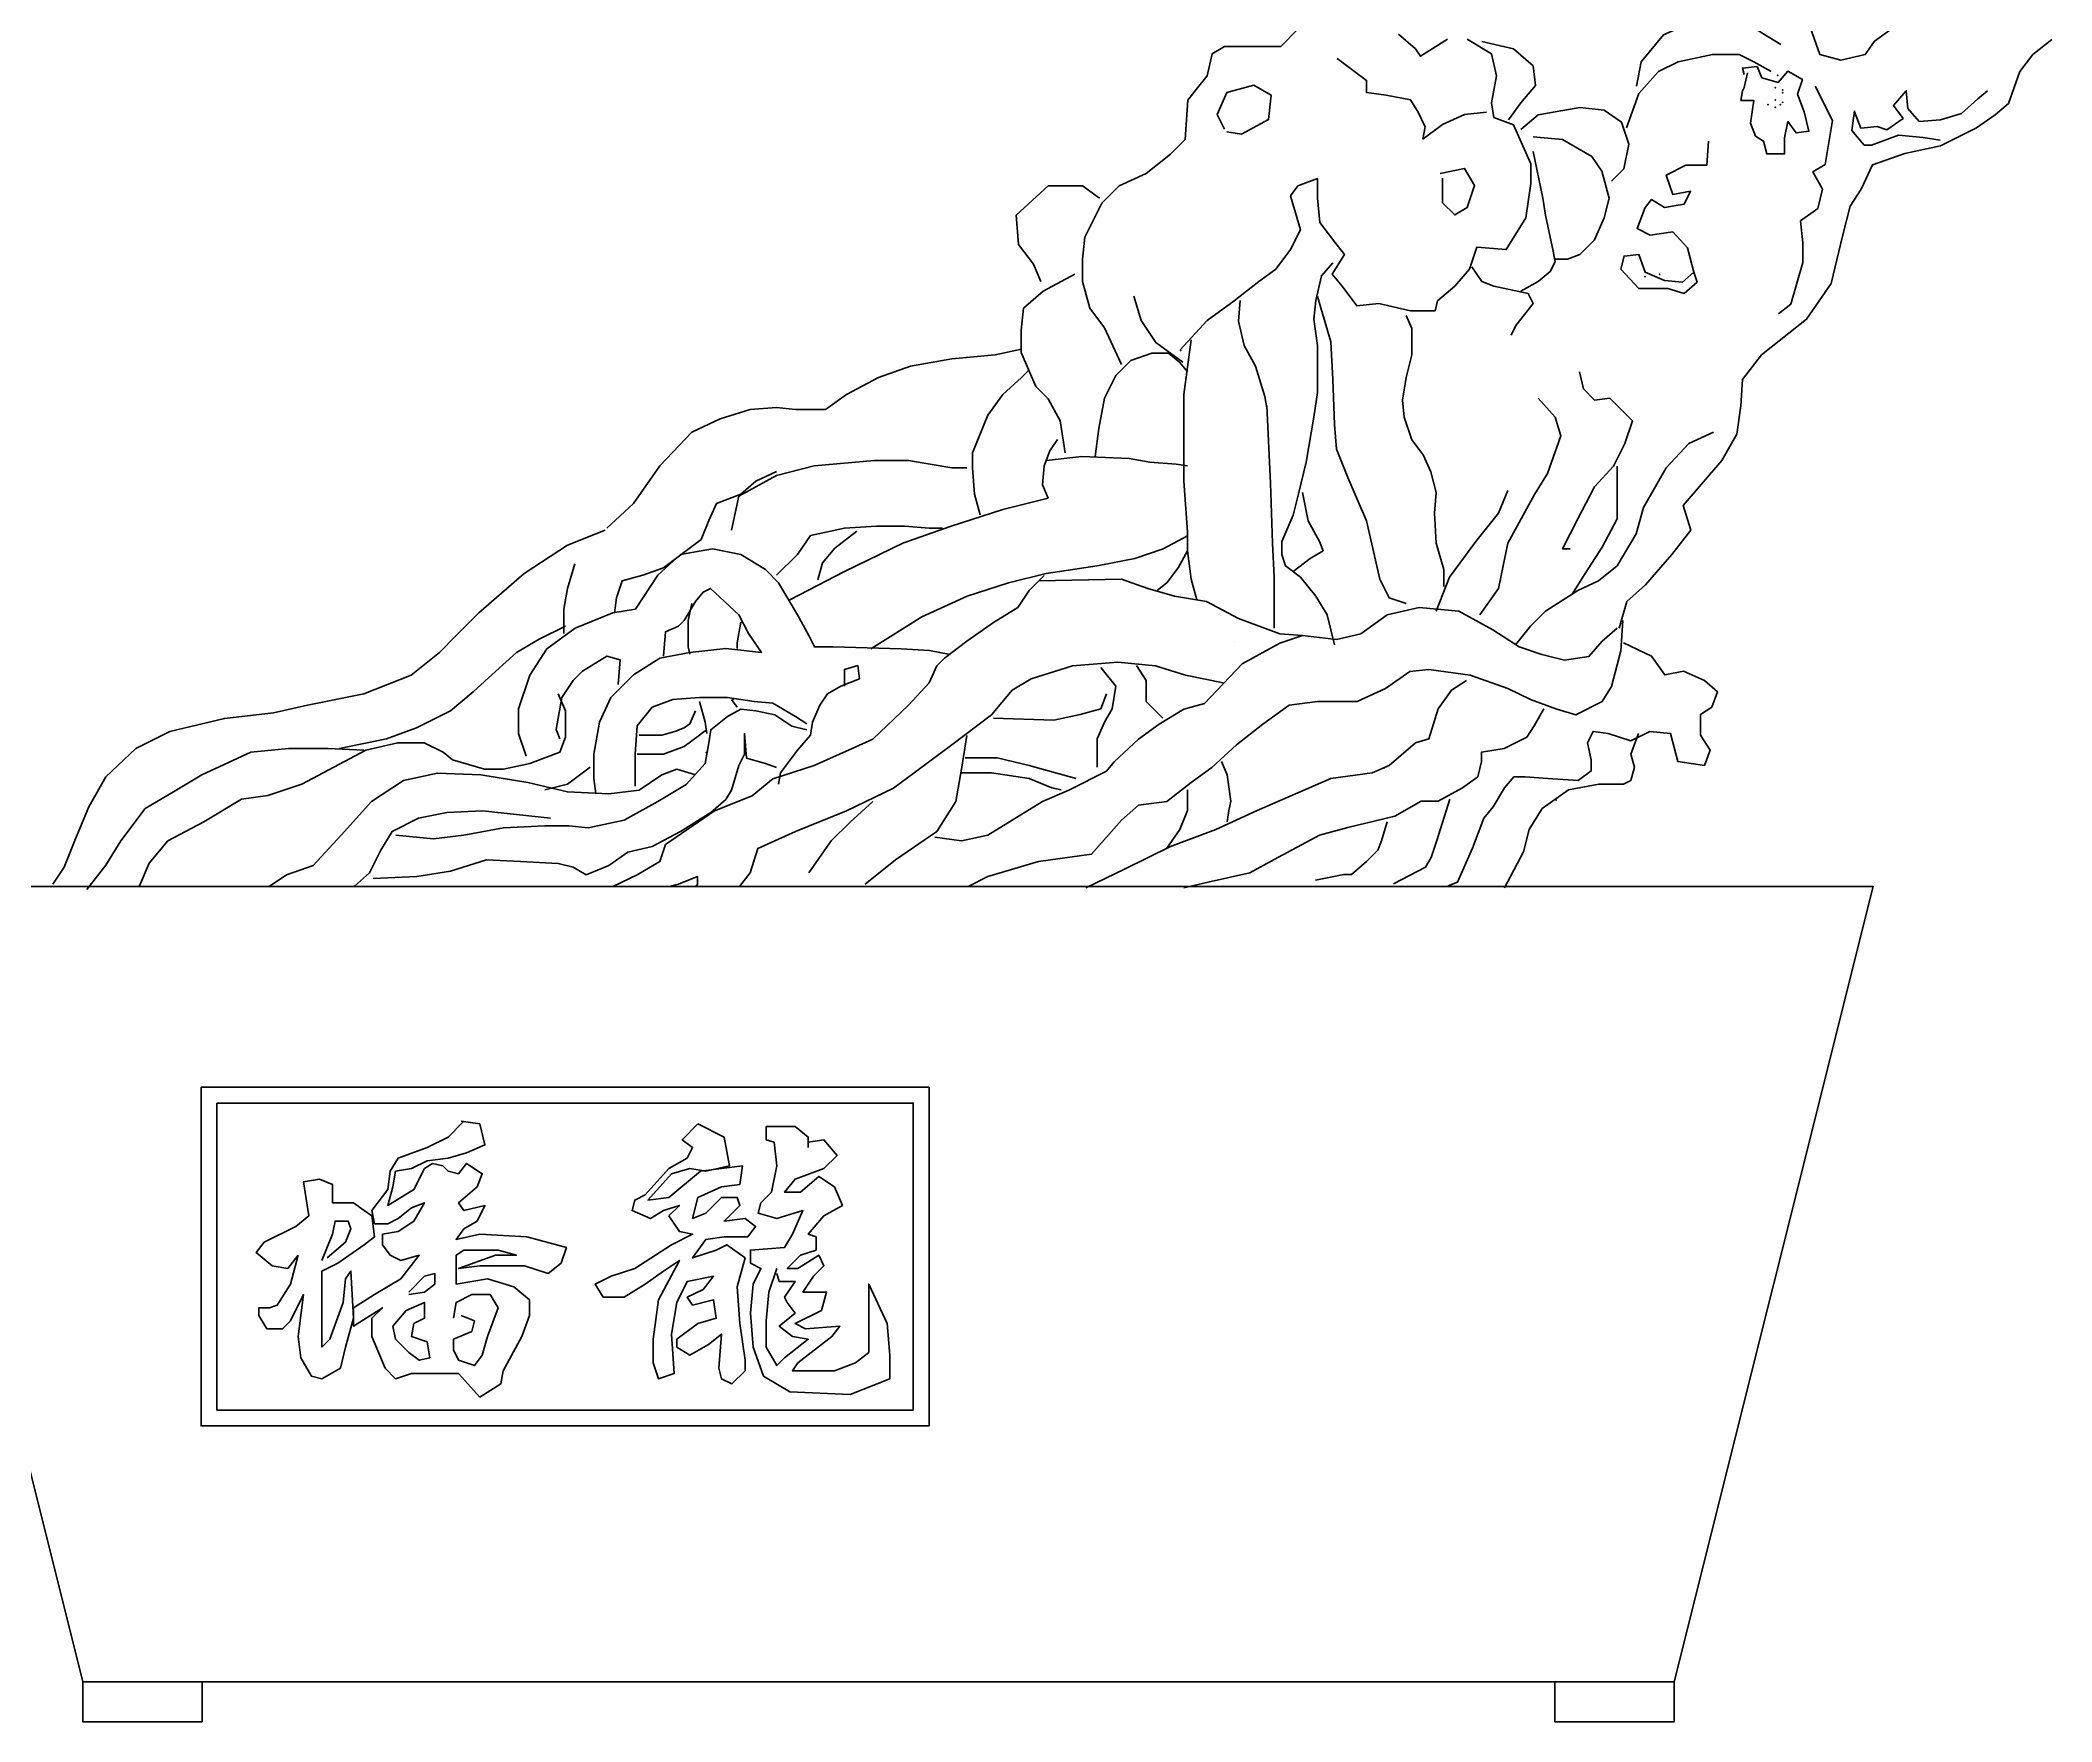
# Model space of a CAD drawing. Extents: x 898 to 1809, y 384 to 1198.
# Drawn here: x 1220.4 to 1698.2, y 383.6 to 783.1 of the extents above; entities that cross this region are included whole.
import ezdxf

# ---------------------------------------------------------------- set-up
doc = ezdxf.new("R2010")
doc.units = 0
doc.header["$LTSCALE"] = 0.9
doc.header["$MEASUREMENT"] = 0
doc.header["$PDSIZE"] = 15
doc.layers.get('0').update_dxf_attribs({"color": 3, "linetype": 'CONTINUOUS'})
for name, color, linetype in [('2', 2, 'CONTINUOUS'), ('3', 3, 'CONTINUOUS'), ('4', 4, 'CONTINUOUS'), ('PUB_TITLE', 4, 'CONTINUOUS')]:
    doc.layers.add(name, color=color, linetype=linetype)
doc.styles.add('163', font='SimSun.ttf', dxfattribs={"width": 0.99})

# ---------------------------------------------------------------- blocks, each defined once
blk = doc.blocks.new('建筑图签')
blk.add_hatch(color=1).paths.add_polyline_path([(17613, 265235, 1), (17464, 265235, 1)])
at = {"color": 7}
for p, q in [((14195, 267006), (24261, 267006)), ((14195, 262510), (14195, 267006)), ((24261, 262510), (14195, 262510)), ((14434, 266767), (24023, 266767)), ((14434, 262748), (14434, 266767)), ((24023, 262748), (14434, 262748)), ((14438, 264885), (24018, 264885)), ((24023, 266767), (24023, 262748)), ((24261, 267006), (24261, 262510))]:
    blk.add_line(p, q, dxfattribs=at)
at = {"color": 3, "style": '163'}
for s, height, p in [('中国建筑行业网络家园；因为专业，所以完美', 275.56, (15132, 264239)), ('=', 600, (16203, 265959)), ('编辑部：ivpinfo@service.netease.com', 244.94, (16480, 263563)), ('网易  NETEASE ', 480, (16996, 266022))]:
    blk.add_text(s, height=height, dxfattribs=at).set_placement(p)
at = {"color": 1, "style": '163'}
for s, height, p in [('网易  建筑   co.163.com', 340.2, (16338, 265073)), ('本图纸由浩辰ICAD软件提供技术支持', 222.9, (16888, 262972))]:
    blk.add_text(s, height=height, dxfattribs=at).set_placement(p)
at = {"color": 3, "style": '163', "text_generation_flag": 2}
blk.add_text('=', height=600, dxfattribs=at).set_placement((22253, 265959))
blk = doc.blocks.new('建筑图签0')
at = {"layer": 'PUB_TITLE', "color": 9, "linetype": 'Continuous'}
blk.add_blockref('建筑图签', (-14195, -267006), dxfattribs=at)

msp = doc.modelspace()

# ---------------------------------------------------------------- linework, layer by layer
at = {"layer": '2'}
for points in [[(1230.52, 393.02), (1183.27, 582.02), (1655.77, 582.02), (1608.52, 393.02)], [(1258.87, 393.02), (1258.87, 383.57), (1230.52, 383.57), (1230.52, 393.02), (1608.52, 393.02), (1608.52, 383.57), (1580.17, 383.57), (1580.17, 393.02)]]:
    msp.add_lwpolyline(points, dxfattribs=at)
at = {"layer": '3'}
for points in [[(1599.52, 772.12), (1600.68, 777.93), (1605.92, 784.33), (1611.15, 786.66), (1617.56, 787.82), (1625.7, 787.24), (1629.19, 784.91), (1633.85, 782.01)], [(1528.45, 778.75), (1535.43, 773.52), (1535.43, 770.61), (1540.08, 770.03), (1545.9, 768.87), (1547.65, 765.96), (1549.39, 762.47), (1548.81, 759.56)], [(1562.78, 782.76), (1570.34, 781.01), (1575, 776.94), (1575.58, 772.29), (1572.09, 768.22), (1569.18, 764.15)], [(1597.19, 762.23), (1600.1, 770.38), (1604.75, 775.61), (1609.41, 777.93), (1617.56, 779.68), (1623.96, 779.68), (1627.45, 777.93), (1631.52, 775.61)], [(1625.87, 775.29), (1625.1, 771.82), (1624.72, 771.05), (1624.33, 768.74), (1627.41, 768.74), (1626.64, 763.35), (1627.8, 760.27), (1629.73, 759.11), (1630.5, 756.03), (1634.73, 756.03), (1634.73, 759.88), (1635.51, 763.73), (1637.43, 761.04), (1640.51, 761.42), (1639.36, 766.04), (1637.82, 770.28), (1638.97, 773.75), (1635.51, 775.67), (1633.19, 772.98), (1629.34, 774.13), (1628.19, 776.83), (1624.72, 776.44), (1625.1, 774.9)], [(1501.68, 761.89), (1499.93, 765.38), (1502.26, 770.61), (1508.66, 772.36), (1512.74, 770.03), (1512.15, 764.22), (1505.75, 760.73), (1502.26, 761.31)], [(1642, 772.12), (1646.07, 763.98), (1644.32, 753.51), (1641.41, 751.77), (1643.74, 747.7), (1642.58, 743.05), (1638.5, 740.14), (1639.09, 734.9), (1639.09, 730.25), (1636.18, 720.37), (1633.27, 718.04)], [(1651.3, 766.04), (1652.84, 762.19), (1656.7, 762.58), (1659.01, 761.81), (1662.86, 764.5), (1660.55, 767.58), (1663.63, 771.05), (1664.02, 766.81), (1666.71, 763.73), (1671.72, 764.12), (1676.73, 765.66), (1680.58, 769.12), (1682.89, 771.05)], [(1548.81, 759.56), (1553.47, 763.05), (1558.71, 765.38), (1563.94, 765.96)], [(1651.31, 766.31), (1650.72, 761.65), (1653.63, 758.16), (1655.38, 758.16), (1661.78, 760.49), (1667.6, 759.91), (1671.67, 759.33)], [(1575, 756.59), (1577.32, 745.54), (1577.91, 741.47), (1579.07, 736.24), (1579.65, 733.33), (1580.23, 730.42), (1579.07, 728.1), (1576.16, 725.77), (1572.09, 723.45)], [(1616.63, 759.11), (1616.24, 753.34), (1611.23, 753.34), (1606.61, 751.03), (1608.15, 746.41), (1612.39, 747.18), (1610.85, 744.1), (1606.22, 743.33), (1603.14, 745.25), (1601.6, 743.33), (1599.67, 738.32), (1602.76, 736.78), (1608.15, 737.55), (1611.62, 733.7), (1613.16, 727.93), (1610.46, 725.62), (1606.22, 726), (1601.6, 727.93), (1600.06, 732.16), (1596.59, 731.78), (1595.82, 728.7), (1600.06, 724.08), (1606.99, 724.08), (1610.85, 722.92), (1613.93, 725.62), (1613.16, 727.93)], [(1552.89, 751.42), (1558.71, 752.59), (1561.03, 748.52), (1559.29, 743.28), (1556.38, 741.54), (1553.47, 744.45), (1553.47, 750.26)], [(1560.45, 729.26), (1562.78, 725.77), (1565.69, 724.61), (1573.83, 722.87), (1575, 720.54), (1570.92, 715.31), (1569.76, 712.98)], [(1491.79, 706.58), (1485.38, 711.24), (1481.89, 716.47), (1480.15, 722.28)], [(1520.22, 675.62), (1521.57, 668.91), (1524.25, 663.99), (1525.15, 661.76), (1522.01, 659.97), (1517.99, 656.83)], [(1552, 647.44), (1555.14, 655.49), (1561.4, 663.99), (1566.78, 670.7), (1569.01, 676.07)], [(1405.08, 654.83), (1406.25, 658.9), (1409.16, 662.39), (1414.39, 666.46)], [(1485.74, 652.38), (1487.98, 654.17), (1490.66, 657.75), (1492.9, 661.78)], [(1375.18, 649.25), (1374.28, 645.23), (1374.28, 641.2), (1374.28, 638.97), (1374.73, 637.18)], [(1386.82, 644.78), (1385.92, 639.86), (1385.92, 638.52)], [(1411.43, 629.57), (1411.43, 633.6), (1414.57, 634.49), (1415.02, 631.36), (1410.54, 629.57), (1407.41, 627.78), (1405.62, 625.1), (1403.83, 621.07), (1403.38, 617.94), (1400.24, 614.36), (1396.22, 609), (1395.77, 606.31)], [(1472.31, 634.04), (1475.89, 629.57), (1475, 624.2), (1473.21, 621.07), (1471.42, 617.05), (1471.42, 610.34)], [(1480.82, 634.49), (1483.05, 630.91), (1483.05, 625.99), (1485.29, 623.76), (1487.08, 621.97)], [(1376.97, 625.99), (1378.31, 621.07), (1378.76, 618.39)], [(1384.58, 626.44), (1385.92, 624.65)], [(1362.64, 617.94), (1368.02, 617.94), (1371.15, 618.84), (1373.39, 619.73), (1374.73, 620.63), (1376.07, 623.76)], [(1440.08, 612.57), (1447.69, 612.57), (1455.3, 610.78), (1461.57, 609), (1466.49, 607.65)], [(1340.26, 604.97), (1345.63, 606.31), (1351.01, 610.34)], [(1439.19, 609), (1446.35, 609), (1455.3, 607.65), (1460.67, 605.42), (1462.91, 604.97)], [(1402.93, 585.24), (1408.3, 592.85), (1412.78, 597.32), (1418.15, 602.24)], [(1492.9, 604.97), (1492.9, 600.05), (1491.11, 595.58), (1487.98, 591.1)], [(1541.81, 582.61), (1549.42, 586.63), (1550.76, 588.87), (1552.1, 592.9), (1555.23, 602.74)], [(1369.85, 582.02), (1372.04, 582.6), (1376.52, 584.39), (1376.52, 582.6), (1376.15, 582.02)]]:
    msp.add_lwpolyline(points, dxfattribs=at)
for p in [(1633.08, 774.71), (1632.5, 771.79), (1634.25, 771.21), (1634.25, 770.63), (1630.75, 767.71), (1632.5, 768.88), (1632.5, 767.13), (1633.67, 767.71), (1634.25, 768.3), (1652.93, 747.88), (1601.57, 726.89), (1605.07, 727.47), (1491.26, 709.39), (1385, 626.59), (1378.61, 613.82), (1539.55, 610.16), (1580.4, 602.58)]:
    msp.add_point(p, dxfattribs=at)
at = {"layer": '4'}
for points in [[(1477.24, 706), (1473.17, 714.72), (1469.67, 719.38), (1467.93, 725.77), (1467.93, 731.01), (1468.51, 736.24), (1472.58, 744.38), (1476.66, 748.45), (1483.06, 751.36), (1488.88, 756.01), (1492.37, 759.5), (1492.95, 768.8), (1495.28, 771.71), (1497.6, 774.62), (1498.77, 779.85), (1501.68, 781.6), (1508.08, 781.6), (1515.06, 781.6), (1519.13, 785.67)], [(1542.99, 784.5), (1547.07, 781.01), (1548.23, 779.27), (1554.63, 783.34)], [(1659.68, 785.48), (1656.1, 782.8), (1653.86, 779.67), (1648.04, 778.32), (1643.12, 779.67), (1640.88, 785.93)], [(1559.29, 783.34), (1565.1, 779.85), (1566.27, 774.62), (1565.1, 768.22), (1565.69, 764.73), (1570.34, 762.99), (1574.41, 753.68), (1574.41, 749.03), (1573.25, 740.89), (1568.6, 733.33), (1561.61, 733.91), (1559.87, 728.68), (1556.38, 724.61), (1552.3, 721.12), (1551.72, 718.79), (1545.9, 718.79), (1538.34, 720.54), (1533.1, 719.96), (1529.61, 724.61), (1527.28, 727.52), (1530.19, 732.17), (1527.86, 735.08), (1524.37, 739.73), (1523.79, 745.54), (1523.79, 750.2), (1519.13, 748.45), (1517.39, 746.12), (1519.72, 737.98), (1517.39, 733.33), (1513.9, 728.68), (1509.82, 725.77), (1504.01, 721.12), (1497.6, 716.47), (1491.2, 709.49)], [(1595.42, 643.42), (1597.21, 649.68), (1601.69, 653.7), (1607.96, 660.86), (1612.43, 666.68), (1610.64, 672.49), (1619.82, 683.24), (1623.4, 689.5), (1624.29, 696.21), (1624.74, 702.47), (1629.22, 708.29), (1639.96, 716.78), (1645.78, 725.28), (1648.47, 736.47), (1650.26, 743.62), (1652.94, 747.65), (1655.63, 753.46), (1663.24, 756.15), (1671.74, 757.94), (1680.27, 762.22), (1684.75, 765.35), (1687.88, 768.04), (1690.57, 775.64), (1693.7, 779.67), (1698.17, 783.24)], [(1572.09, 761.83), (1576.16, 765.31), (1586.05, 767.06), (1591.87, 766.48), (1595.95, 763.57), (1597.69, 758.34), (1596.53, 752.52), (1593.62, 749.61)], [(1575, 760.08), (1581.98, 759.5), (1588.96, 755.43), (1591.29, 751.94), (1593.04, 745.54), (1591.87, 740.89), (1589.54, 735.66), (1586.05, 732.17), (1583.14, 731.01), (1580.23, 731.01)], [(1458.04, 725.77), (1456.29, 729.84), (1452.8, 734.5), (1452.22, 741.47), (1459.78, 748.45), (1467.93, 748.45), (1472, 745.54)], [(1463.85, 685.07), (1462.69, 692.63), (1459.78, 697.86), (1456.87, 700.77), (1453.38, 708.91), (1453.38, 714.14), (1453.96, 719.38), (1458.62, 723.45), (1466.18, 727.52)], [(1527.39, 730.19), (1524.7, 727.06), (1523.36, 721.25), (1522.91, 716.77), (1523.8, 710.51), (1523.8, 699.33), (1522.91, 693.51), (1521.12, 682.78), (1519.33, 675.62), (1517.99, 670.25), (1515.3, 663.99), (1515.3, 660.86), (1516.19, 658.18), (1519.78, 655.49), (1523.36, 651.02), (1526.04, 646.55), (1527.83, 639.39)], [(1523.8, 722.14), (1526.94, 711.41), (1527.39, 702.46), (1527.83, 691.73), (1528.28, 685.91), (1530.97, 679.2), (1535.44, 668.91), (1538.58, 655.05), (1540.81, 650.57), (1544.84, 649.23)], [(1505.45, 721.25), (1505, 716.33), (1506.35, 710.51), (1509.03, 705.59), (1511.27, 698.43), (1511.72, 695.75)], [(1544.84, 717.67), (1546.19, 714.54), (1546.19, 708.28), (1544.84, 702.91), (1543.95, 697.54), (1544.39, 693.51), (1546.19, 688.15), (1548.87, 684.57), (1550.66, 680.54), (1552, 675.62), (1551.56, 670.7), (1552, 663.54), (1553.79, 657.28), (1553.79, 653.26)], [(1355.03, 667.15), (1361.3, 672.96), (1367.57, 681.91), (1375.18, 689.96), (1381.89, 693.09), (1389.05, 695.33), (1395.32, 695.77), (1399.8, 695.33), (1406.96, 695.33), (1411.88, 698.9), (1419.49, 702.93), (1427.1, 705.61), (1436.95, 707.4), (1447.24, 708.3), (1453.51, 709.64)], [(1470.97, 684.14), (1471.86, 690.85), (1473.21, 698.01), (1475.89, 703.38), (1479.47, 706.96), (1484.4, 708.75), (1488.43, 708.75), (1491.11, 706.51), (1492.9, 704.27)], [(1493.81, 711.85), (1492.02, 698.88), (1492.02, 686.8), (1492.02, 678.31), (1492.92, 666.23), (1492.92, 661.76), (1493.81, 655.05), (1495.16, 650.13)], [(1443.66, 670.28), (1442.32, 675.2), (1441.87, 681.46), (1441.87, 685.04), (1445.45, 693.98), (1449.04, 698.9), (1453.51, 702.93), (1455.3, 704.72)], [(1586.02, 704.25), (1586.92, 700.22), (1589.6, 697.54), (1593.19, 697.99), (1598.56, 692.62), (1596.77, 687.25), (1594.08, 681.88), (1589.6, 676.96), (1585.58, 669.36), (1582, 662.2), (1583.79, 662.2)], [(1562.3, 646.55), (1566.78, 652.81), (1569.01, 663.54), (1575.28, 675.17), (1578.41, 680.1), (1581.55, 689.04), (1580.2, 693.51), (1576.18, 697.99)], [(1511.72, 696.2), (1512.61, 677.86), (1513.06, 663.54), (1513.51, 655.49), (1513.51, 643.42)], [(1459.78, 674.3), (1458.44, 677.43), (1458.88, 681.91), (1460.23, 685.49), (1462.02, 688.17)], [(1570.8, 639.39), (1574.39, 643.86), (1577.97, 647.44), (1585.58, 652.36), (1590.5, 654.6), (1594.98, 658.18), (1599.45, 665.78), (1601.24, 672.04), (1606.61, 681.44), (1611.99, 687.25), (1617.8, 689.94)], [(1384.58, 666.7), (1386.37, 674.75), (1395.32, 679.67), (1404.27, 681.91), (1418.6, 683.25), (1426.65, 683.25), (1436.95, 681.46), (1440.53, 681.46)], [(1459.33, 683.25), (1467.84, 684.14), (1479.03, 683.7), (1483.95, 682.8), (1490.22, 682.35), (1492.9, 681.91)], [(1356.83, 647.02), (1357.27, 650.6), (1358.62, 654.62), (1363.54, 655.96), (1368.46, 657.75), (1377.42, 664.46), (1379.21, 668.94), (1381, 672.96), (1386.82, 675.2), (1390.4, 678.33), (1395.32, 680.57)], [(1594.98, 681.88), (1594.98, 669.36), (1591.4, 662.65), (1587.37, 656.39), (1584.23, 651.47)], [(1398.47, 650.13), (1411.45, 656.83), (1425.33, 663.54), (1436.52, 667.57), (1449.05, 671.6), (1459.79, 674.28)], [(1223.45, 582.58), (1226.14, 586.61), (1228.82, 593.32), (1231.95, 600.92), (1235.98, 608.08), (1243.15, 614.79), (1251.2, 618.81), (1264.18, 621.94), (1275.82, 623.29), (1283.88, 625.08), (1297.31, 627.76), (1308.5, 632.23), (1315.21, 637.6), (1319.24, 641.63), (1324.61, 646.99), (1335.36, 656.39), (1345.65, 663.1), (1354.6, 666.68)], [(1395.32, 655.96), (1400.24, 660.88), (1403.38, 665.36), (1411.43, 667.15), (1419.04, 667.59), (1425.76, 667.59), (1431.58, 667.15), (1434.71, 667.15)], [(1417.72, 638.5), (1429.8, 646.1), (1440.55, 651.02), (1450.39, 654.15), (1459.35, 656.39), (1471.43, 658.18), (1480.38, 659.97), (1487.1, 662.2), (1492.92, 665.33)], [(1335.8, 613), (1334.01, 618.37), (1334.01, 624.18), (1336.7, 632.23), (1340.73, 638.5), (1347.44, 643.42), (1356.39, 646.99), (1361.77, 647.89), (1367.14, 655.94), (1372.51, 660.86), (1380.12, 662.2), (1386.83, 660.86), (1392.65, 657.28), (1395.78, 654.15), (1400.26, 646.55), (1402.95, 641.63), (1404.29, 638.94), (1408.77, 638.94), (1424.88, 638.5), (1431.59, 638.05), (1436.52, 637.15)], [(1347.42, 658.65), (1345.63, 652.83), (1344.74, 647.91), (1344.74, 642.1)], [(1356.43, 582.02), (1362.2, 584.8), (1367.57, 587.93), (1368.91, 591.95), (1380.55, 600.01), (1389.5, 603.58), (1394.43, 607.61), (1404.27, 610.74), (1413.23, 614.77), (1418.15, 617), (1426.66, 625.05), (1431.58, 630.42), (1433.37, 634.45), (1435.16, 636.24), (1440.53, 640.26), (1446.8, 644.74), (1452.62, 648.31), (1455.3, 652.34), (1458.88, 655.92)], [(1457.56, 654.6), (1477.25, 655.05), (1483.52, 652.81), (1489.78, 651.02), (1497.39, 649.68), (1505, 645.65), (1514.85, 642.07), (1520.22, 641.63)], [(1352.35, 604.08), (1351.9, 607.65), (1351.9, 613.47), (1353.24, 621.07), (1355.93, 626.89), (1361.3, 632.26), (1367.57, 636.28), (1374.73, 637.62), (1383.23, 638.52), (1391.74, 637.62), (1388.61, 642.1), (1386.37, 646.57), (1379.65, 652.83), (1377.86, 651.94), (1376.07, 649.7), (1373.39, 645.23), (1372.04, 643.89), (1368.91, 642.54), (1368.46, 636.73)], [(1432.92, 593.74), (1439.19, 592.85), (1445.46, 594.19), (1451.28, 597.77), (1458.44, 602.24), (1464.7, 604.93), (1473.66, 609.4), (1475.45, 611.64), (1481.27, 617), (1486.19, 620.58), (1492.01, 624.16), (1496.93, 625.5), (1505.89, 634.9), (1514.84, 639.82), (1520.21, 641.61), (1528.27, 640.71), (1534.09, 642.05), (1540.35, 646.53), (1547.96, 648.31), (1557.36, 647.42), (1565.42, 642.95), (1571.69, 638.92), (1577.06, 637.13), (1582.43, 635.79), (1588.25, 636.68), (1591.38, 640.26), (1594.96, 643.39)], [(1440.79, 582.02), (1445.46, 584.35), (1457.54, 587.93), (1470.08, 589.72), (1477.24, 597.77), (1481.27, 601.35), (1487.98, 602.24), (1493.8, 606.71), (1498.72, 610.29), (1504.54, 615.66), (1510.81, 620.58), (1517.08, 625.05), (1523.79, 625.95), (1533.19, 625.95), (1539.9, 629.08), (1545.72, 633.11), (1550.2, 633.55), (1560.05, 632.21), (1569, 629.08), (1574.37, 626.4), (1580.64, 624.16), (1585.11, 622.82), (1591.38, 625.95), (1593.62, 629.53), (1595.86, 638.03), (1596.3, 645.18)], [(1291.47, 614.81), (1302.66, 617.05), (1309.82, 619.73), (1317.88, 623.76), (1323.25, 628.23), (1328.62, 633.15), (1333.55, 637.62), (1338.92, 640.75), (1345.19, 643.89)], [(1357.72, 630.02), (1358.17, 635.83), (1355.03, 636.73), (1349.22, 633.15), (1346.98, 630.91), (1344.29, 626.89), (1342.95, 619.28), (1343.84, 617.05)], [(1596.42, 639.86), (1603.13, 636.73), (1606.26, 632.26), (1610.74, 633.15), (1615.66, 630.92), (1618.8, 628.23), (1617.45, 624.65), (1614.77, 622.87), (1614.77, 617.94), (1617.01, 614.37), (1615.66, 610.79), (1609.4, 611.68), (1607.61, 618.39), (1602.68, 618.84), (1598.21, 616.6), (1592.84, 618.39), (1589.25, 618.84), (1587.91, 616.16), (1588.81, 612.13), (1588.81, 609.45), (1585.67, 607.21), (1578.51, 607.66), (1573.14, 608.1), (1570.45, 608.1), (1568.22, 605.42), (1565.53, 600.95), (1563.29, 598.26), (1560.61, 591.11), (1557.03, 583.05), (1554.79, 582.16)], [(1386.51, 582.02), (1389.06, 585.24), (1390.85, 591.06), (1399.8, 595.08), (1411.88, 600.01), (1423.07, 605.37), (1436.95, 615.66), (1446.35, 622.82), (1451.28, 628.63), (1455.75, 631.32), (1465.6, 634.45), (1476.34, 635.34), (1485.29, 634.45), (1492.46, 632.21), (1501.41, 630.42)], [(1468.73, 581.71), (1478.13, 586.18), (1488.87, 591.55), (1499.62, 595.58), (1509.46, 600.05), (1526.92, 607.65), (1536.77, 609), (1540.8, 610.78), (1547.06, 616.15), (1550.2, 617.05), (1552.44, 624.2), (1555.57, 628.68), (1559.15, 630.91)], [(1244.02, 582.16), (1246.26, 587.52), (1250.74, 592.89), (1259.24, 597.37), (1268.2, 602.73), (1274.46, 603.63), (1282.52, 606.31), (1290.13, 610.34), (1297.74, 614.36), (1305.35, 616.15), (1311.62, 616.15), (1316.09, 613.92), (1318.33, 612.13), (1325.94, 609.89), (1330.42, 609.89), (1336.68, 611.23), (1343.84, 613.92), (1345.19, 617.49), (1345.19, 623.76), (1343.4, 627.78)], [(1361.75, 605.86), (1361.75, 613.47), (1362.2, 620.18), (1365.78, 624.65), (1370.7, 626.44), (1376.97, 626.89), (1383.68, 626.89), (1389.95, 625.99), (1394.43, 625.55), (1399.8, 622.41), (1402.48, 620.63)], [(1446.8, 621.97), (1461.12, 621.52), (1467.39, 622.86), (1472.31, 624.2), (1473.65, 627.78)], [(1304.9, 594.19), (1313.86, 593.3), (1321.02, 594.19), (1330.42, 595.98), (1340.26, 596.43), (1346.08, 596.43), (1350.56, 595.98), (1359.07, 597.77), (1367.12, 602.24), (1373.84, 606.27), (1378.31, 611.19), (1379.21, 616.11), (1379.66, 619.24), (1383.68, 622.37), (1386.82, 624.16), (1390.4, 623.71), (1394.87, 622.82), (1398.9, 620.13), (1402.48, 619.24)], [(1577.5, 624.2), (1575.26, 620.18), (1573.47, 617.49), (1568.1, 614.81), (1562.73, 613.92), (1562.73, 611.68), (1561.84, 608.1), (1558.25, 605.42), (1552.44, 602.29), (1548.41, 602.29), (1542.14, 598.71), (1530.95, 596.02), (1524.24, 594.23), (1513.49, 588.42), (1507.67, 585.29), (1497.83, 583.05), (1492.01, 581.71)], [(1299.53, 583.9), (1309.83, 584.35), (1317.88, 585.69), (1326.39, 588.38), (1334.45, 587.93), (1343.4, 587.48), (1346.98, 586.59), (1350.11, 584.8), (1355.48, 587.03), (1359.96, 590.16), (1365.78, 591.51), (1372.49, 595.08), (1379.66, 599.56), (1383.24, 602.69), (1384.58, 604.93), (1386.37, 610.74), (1387.71, 613.42), (1387.71, 618.34), (1388.16, 612.53), (1392.64, 611.19), (1395.32, 610.29)], [(1362.2, 613.47), (1368.46, 613.47), (1373.39, 615.26), (1376.97, 617.94), (1378.76, 619.28)], [(1416.36, 582.56), (1423.52, 588.38), (1433.37, 595.08), (1437.85, 602.24), (1439.19, 609.85), (1440.53, 617.9)], [(1568.22, 581.71), (1572.69, 590.21), (1574.03, 595.58), (1577.17, 600.5), (1583.43, 604.97), (1590.6, 606.31), (1596.42, 606.31), (1598.21, 607.21), (1599.1, 610.34), (1598.21, 613.47), (1600, 618.39)], [(1231.49, 581.26), (1235.97, 587.08), (1239.55, 592.89), (1245.37, 600.5), (1252.08, 604.52), (1258.8, 608.55), (1270.43, 613.92), (1279.39, 614.81), (1288.79, 614.81), (1297.29, 614.36)], [(1500.96, 611.68), (1502.3, 608.55), (1503.2, 602.29), (1502.75, 600.05), (1502.3, 597.37)], [(1274.77, 582.02), (1278.94, 584.8), (1285.21, 587.03), (1291.92, 594.19), (1299.08, 602.24), (1306.69, 607.16), (1314.75, 608.95), (1325.05, 608.5), (1336.24, 606.71), (1345.64, 604.48), (1355.48, 604.03), (1362.65, 604.93), (1368.02, 608.5), (1371.6, 609.85), (1376.07, 608.5)], [(1294.94, 582.02), (1295.06, 582.11), (1298.64, 585.24), (1301.32, 590.61), (1304.01, 595.08), (1310.27, 598.22), (1316.99, 599.56), (1325.49, 600.01), (1341.61, 598.22)], [(1540.35, 597.37), (1539.01, 592.89), (1538.11, 590.66), (1535.43, 587.97), (1531.85, 584.84), (1530.05, 584.84), (1523.34, 583.5)], [(1320.42, 526.22), (1324.79, 525.6), (1326.04, 520.61), (1321.67, 518.74), (1317.3, 517.49), (1312.3, 516.86), (1308.56, 514.99), (1304.81, 514.37), (1304.19, 510.63), (1302.94, 506.26), (1309.18, 510), (1311.68, 514.99), (1313.55, 516.24), (1316.05, 515.62), (1317.3, 514.37), (1319.79, 513.75), (1321.67, 516.24), (1325.41, 513.75), (1324.16, 510.63), (1319.79, 506.88), (1321.04, 505.01), (1326.04, 506.26), (1324.16, 502.52), (1321.04, 500.64), (1319.17, 498.15), (1324.79, 499.4), (1336.03, 498.77), (1345.39, 496.28), (1344.14, 492.53), (1341.02, 490.04), (1335.4, 491.91), (1331.03, 491.91), (1324.79, 491.91), (1319.79, 491.29), (1328.53, 494.41), (1333.53, 494.41), (1329.16, 495.65), (1326.04, 495.65), (1321.04, 495.65), (1319.17, 494.41), (1319.17, 487.54), (1326.66, 488.79), (1332.9, 486.92), (1336.65, 483.8), (1336.65, 480.06), (1334.78, 475.07), (1330.41, 466.96), (1329.78, 463.84), (1324.79, 460.72), (1319.79, 466.33), (1308.56, 466.33), (1304.81, 465.08), (1302.31, 467.58), (1299.19, 475.07), (1299.19, 479.43), (1301.69, 481.93), (1294.82, 477.56), (1294.82, 481.93), (1299.82, 485.05), (1306.06, 488.79), (1310.43, 494.41), (1306.06, 493.16), (1303.56, 494.41), (1301.69, 496.9), (1301.69, 499.4), (1305.44, 500.02), (1309.18, 502.52), (1311.68, 506.88), (1308.56, 505.63), (1305.44, 503.14), (1302.94, 501.89), (1299.82, 501.89), (1299.19, 505.01), (1302.94, 510), (1303.56, 514.37), (1305.44, 517.49), (1312.3, 519.98), (1317.3, 522.48), (1321.04, 526.22)], [(1376.61, 525.6), (1382.85, 522.48), (1384.1, 515.62), (1378.48, 514.37), (1374.73, 514.99), (1370.36, 513.75), (1364.74, 507.51), (1369.74, 508.13), (1377.23, 514.37), (1387.22, 515.62), (1386.59, 511.25), (1382.22, 510.63), (1376.61, 508.13), (1375.36, 503.14), (1378.48, 504.39), (1382.22, 508.13), (1385.97, 508.13), (1386.59, 506.26), (1382.85, 502.52), (1387.84, 503.14), (1390.34, 501.27), (1388.47, 498.77), (1382.85, 498.77), (1378.48, 498.15), (1375.36, 493.78), (1380.98, 495.65), (1383.47, 496.9), (1387.84, 493.78), (1385.97, 486.92), (1386.59, 478.18), (1387.84, 469.45), (1387.84, 466.96), (1384.72, 463.84), (1382.22, 465.08), (1381.6, 467.58), (1382.22, 475.69), (1379.1, 473.19), (1374.73, 470.7), (1371.61, 472.57), (1371.61, 474.44), (1376.61, 478.18), (1380.98, 479.43), (1380.35, 483.8), (1375.36, 482.55), (1374.11, 484.42), (1377.85, 486.29), (1380.35, 489.41), (1374.11, 488.17), (1371.61, 483.18), (1370.36, 475.69), (1370.99, 466.33), (1367.24, 465.08), (1365.99, 468.83), (1365.99, 474.44), (1367.24, 483.8), (1372.24, 493.16), (1368.49, 490.66), (1364.12, 487.54), (1359.13, 484.42), (1354.13, 484.42), (1352.26, 487.54), (1356, 489.41), (1361.62, 491.29), (1370.36, 496.9), (1375.36, 499.4), (1372.24, 500.02), (1369.74, 503.76), (1372.24, 506.26), (1368.49, 505.01), (1365.37, 503.14), (1361, 505.01), (1361.62, 507.51), (1364.12, 508.75), (1369.74, 514.99), (1374.11, 517.49), (1375.36, 519.98), (1372.86, 521.86), (1376.61, 525.6)], [(1402.83, 519.98), (1402.83, 522.48), (1399.71, 524.97), (1392.84, 524.97), (1392.84, 521.86), (1394.71, 521.23), (1395.34, 515.62), (1394.09, 509.38), (1391.59, 506.88), (1390.96, 504.39), (1395.34, 503.14), (1401.58, 505.01), (1399.08, 499.4), (1397.21, 496.28), (1389.09, 495.65), (1389.09, 492.53), (1391.59, 491.29), (1389.72, 487.54), (1389.09, 480.68), (1389.72, 472.57), (1392.21, 465.71), (1398.46, 461.96), (1412.82, 461.34), (1422.18, 465.08), (1422.18, 470.7), (1421.56, 478.18), (1417.19, 487.54), (1417.19, 478.81), (1417.19, 471.32), (1414.06, 468.83), (1409.07, 466.96), (1399.08, 466.96), (1400.33, 468.83), (1408.45, 475.07), (1410.32, 477.56), (1402.2, 476.94), (1399.71, 478.18), (1405.95, 481.3), (1407.2, 485.67), (1401.58, 485.67), (1404.08, 489.41), (1406.57, 491.91), (1405.32, 494.41), (1400.33, 491.29), (1397.83, 491.29), (1400.95, 494.41), (1404.7, 495.65), (1404.7, 498.77), (1402.83, 499.4), (1406.57, 503.76), (1410.94, 506.26), (1409.07, 510.63), (1405.32, 513.12), (1400.95, 509.38), (1397.21, 509.38), (1399.71, 512.5), (1406.57, 514.99), (1409.69, 518.11), (1406.57, 521.86), (1402.83, 521.23)], [(1281.71, 494.41), (1279.21, 491.29), (1275.47, 491.91), (1271.72, 495.03), (1273.6, 497.52), (1281.09, 501.27), (1284.21, 503.76), (1282.96, 511.87), (1286.71, 512.5), (1289.83, 511.25), (1289.83, 506.88), (1294.82, 506.88), (1297.32, 505.01), (1299.19, 503.76), (1299.82, 498.77), (1297.32, 496.9), (1291.08, 492.53), (1287.33, 490.66), (1287.33, 482.55), (1287.33, 475.07), (1287.33, 472.57), (1289.2, 474.44), (1292.33, 483.18), (1292.95, 488.79), (1294.2, 490.66), (1294.82, 479.43), (1292.95, 472.57), (1291.7, 467.58), (1287.33, 465.08), (1284.83, 465.71), (1282.34, 470.07), (1281.71, 475.07), (1282.96, 485.05), (1279.84, 478.81), (1277.97, 476.94), (1274.22, 476.94), (1272.35, 480.06), (1272.35, 481.93), (1274.84, 481.93), (1276.72, 482.55), (1279.84, 487.54), (1281.71, 494.41)], [(1288.58, 493.78), (1292.95, 497.52), (1294.2, 500.64), (1293.57, 502.52), (1290.45, 502.52), (1289.83, 499.4), (1287.33, 493.16)], [(1307.93, 485.67), (1311.68, 489.41), (1314.18, 490.04), (1314.18, 487.54), (1311.68, 485.67), (1307.93, 485.05)], [(1395.34, 491.29), (1393.46, 485.67), (1392.84, 478.81), (1392.84, 472.57), (1395.34, 468.2), (1397.21, 470.07), (1402.83, 474.44), (1399.08, 475.07), (1395.96, 477.56), (1399.71, 480.68), (1397.83, 483.18), (1397.21, 484.42), (1399.71, 488.17), (1395.96, 488.17), (1395.34, 490.04)], [(1312.93, 470.07), (1310.43, 469.45), (1307.93, 471.32), (1304.81, 474.44), (1304.19, 477.56), (1307.31, 481.3), (1311.68, 483.18), (1311.68, 479.43), (1309.18, 478.18), (1308.56, 475.07), (1312.3, 473.82), (1312.93, 470.07)], [(1318.55, 479.43), (1319.17, 483.18), (1322.92, 485.05), (1327.29, 485.05), (1329.16, 481.93), (1326.66, 475.07), (1325.41, 470.7), (1323.54, 468.2), (1319.79, 469.45), (1318.55, 471.95), (1318.55, 474.44), (1322.92, 476.31), (1323.54, 478.81), (1320.42, 480.06)]]:
    msp.add_lwpolyline(points, dxfattribs=at)
for points in [[(1258.61, 534.33), (1431.54, 534.33), (1431.54, 453.85), (1258.61, 453.85)], [(1262.39, 530.55), (1427.76, 530.55), (1427.76, 457.63), (1262.39, 457.63)]]:
    msp.add_lwpolyline(points, close=True, dxfattribs=at)

# ---------------------------------------------------------------- block references
at = {"layer": '3', "xscale": 1e-09, "yscale": 1e-09, "zscale": 1e-09}
msp.add_blockref('建筑图签0', (1504.04, 640.11), dxfattribs=at)

doc.saveas('drawing.dxf')
